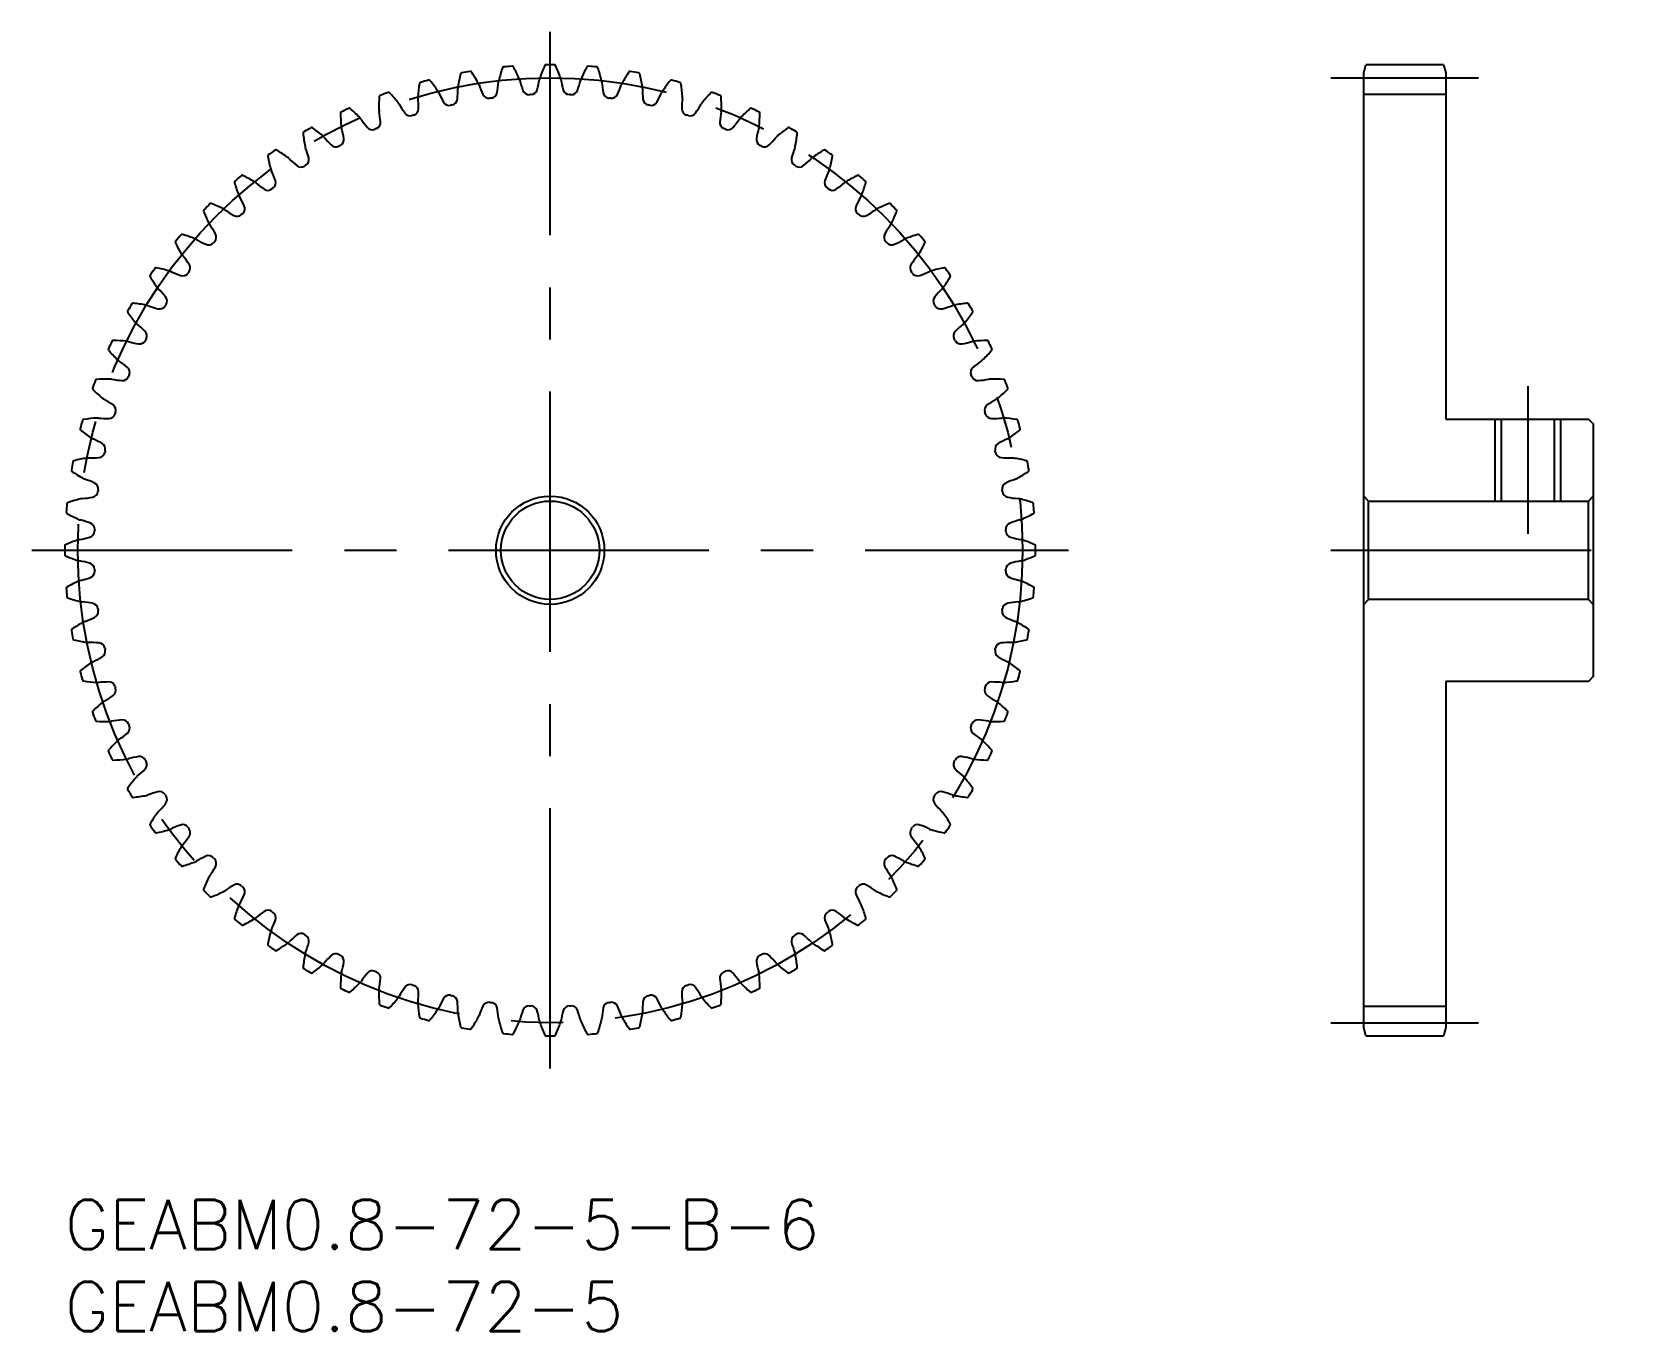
# Model space of a CAD drawing. Extents: x -2 to 95.2, y -8 to 71.2.
import ezdxf

# ---------------------------------------------------------------- set-up
doc = ezdxf.new("R2010")
doc.units = 0
doc.header["$LTSCALE"] = 0.5
doc.linetypes.add('CENTER', pattern=[50.8, 31.75, -6.35, 6.35, -6.35])
for name, color, linetype in [('MSM_CENTER', 1, 'CENTER'), ('MSM_CONTINUOUS', 7, 'CONTINUOUS'), ('MSM_NARROW', 5, 'CONTINUOUS'), ('MSM_PART_NUMBER', 7, 'CONTINUOUS')]:
    doc.layers.add(name, color=color, linetype=linetype)
doc.styles.get("Standard").update_dxf_attribs({"font": 'txt.shx', "height": 1, "bigfont": 'bigfont.shx'})

# ---------------------------------------------------------------- blocks, each defined once
blk = doc.blocks.new('*U3')
at = {"layer": 'MSM_PART_NUMBER'}
blk.add_text('GEABM0.8-72-5', height=3, dxfattribs=at).set_placement((0, -8))
blk = doc.blocks.new('*U4')
at = {"layer": 'MSM_PART_NUMBER'}
blk.add_text('GEABM0.8-72-5-B-6', height=3, dxfattribs=at).set_placement((0, -3))

msp = doc.modelspace()

# ---------------------------------------------------------------- linework, layer by layer
at = {"layer": 'MSM_CENTER'}
for p, q in [((29.6, 8), (29.6, 71.2)), ((77.2, 68.4), (86.2, 68.4)), ((89.2, 49.6), (89.2, 40.6)), ((-2, 39.6), (61.2, 39.6)), ((77.2, 39.6), (95.2, 39.6)), ((77.2, 10.8), (86.2, 10.8))]:
    msp.add_line(p, q, dxfattribs=at)
msp.add_circle((29.6, 39.6), 28.8, dxfattribs=at)
at = {"layer": 'MSM_CONTINUOUS'}
for p, q in [((79.2, 68.7), (79.334, 69.2)), ((84.066, 69.2), (79.334, 69.2)), ((84.066, 69.2), (84.2, 68.7)), ((79.2, 10.5), (79.2, 68.7)), ((84.2, 68.7), (84.2, 47.6)), ((79.2, 67.4), (84.2, 67.4)), ((84.2, 47.6), (92.9, 47.6)), ((87.579, 47.6), (87.579, 42.6)), ((90.821, 47.6), (90.821, 42.6)), ((92.9, 47.6), (93.2, 47.3)), ((93.2, 47.3), (93.2, 31.9)), ((79.5, 42.6), (79.2, 42.9)), ((93.2, 42.9), (92.9, 42.6)), ((79.5, 42.6), (92.9, 42.6)), ((79.5, 36.6), (79.5, 42.6)), ((92.9, 36.6), (92.9, 42.6)), ((79.2, 36.3), (79.5, 36.6)), ((92.9, 36.6), (79.5, 36.6)), ((92.9, 36.6), (93.2, 36.3)), ((84.2, 31.6), (84.2, 10.5)), ((92.9, 31.6), (84.2, 31.6)), ((93.2, 31.9), (92.9, 31.6)), ((79.2, 11.8), (84.2, 11.8)), ((79.334, 10), (79.2, 10.5)), ((79.334, 10), (84.066, 10)), ((84.2, 10.5), (84.066, 10))]:
    msp.add_line(p, q, dxfattribs=at)
for radius in [3.3, 3]:
    msp.add_circle((29.6, 39.6), radius, dxfattribs=at)
for centre, radius, start, end in [((26.769, 68.984), 0.08, 95.50253, 161.0662), ((29.6, 39.6), 29.6, 94.49747, 95.50253), ((27.285, 69.029), 0.08, 28.9338, 94.49745), ((19.479, 64.714), 9, 23.75, 28.9338), ((37.494, 65.5), 9, 156.0662, 161.25), ((29.341, 69.119), 0.08, 90.50253, 156.0662), ((29.6, 39.6), 29.6, 89.49747, 90.50253), ((29.859, 69.119), 0.08, 23.9338, 89.49749), ((21.706, 65.5), 9, 18.75, 23.9338), ((39.721, 64.714), 9, 151.0662, 156.25), ((31.915, 69.029), 0.08, 85.50253, 151.0662), ((29.6, 39.6), 29.6, 84.49747, 85.50253), ((32.431, 68.984), 0.08, 18.9338, 84.49753), ((30.522, 66.661), 9, 171.0662, 176.25), ((21.71, 68.046), 0.08, 105.50253, 171.0662), ((29.6, 39.6), 29.6, 104.49747, 105.50253), ((22.21, 68.18), 0.08, 38.93392, 104.49744), ((15.271, 62.575), 9, 33.75, 38.9338), ((32.877, 66.478), 9, 166.0662, 171.25), ((24.219, 68.625), 0.08, 100.50253, 166.0662), ((29.6, 39.6), 29.6, 99.49747, 100.50253), ((24.729, 68.715), 0.08, 33.9338, 99.4975), ((17.328, 63.736), 9, 28.75, 33.9338), ((24.637, 67.746), 0.663, 19.80101, 28.75), ((19.274, 68.738), 7.2, 350.07191, 355.12864), ((27.109, 68.071), 0.663, 166.25, 175.19899), ((35.207, 66.09), 9, 161.0662, 166.25), ((27.109, 68.071), 0.663, 14.80101, 23.75), ((34.709, 70.088), 7.2, 194.87136, 199.9281), ((21.853, 69.527), 7.2, 345.07191, 350.12864), ((29.6, 68.18), 0.663, 161.25, 170.19899), ((29.6, 68.18), 0.663, 9.80101, 18.75), ((37.347, 69.527), 7.2, 189.87136, 194.9281), ((24.491, 70.088), 7.2, 340.07191, 345.12864), ((32.091, 68.071), 0.663, 156.25, 165.19899), ((23.993, 66.09), 9, 13.75, 18.9338), ((32.091, 68.071), 0.663, 4.80101, 13.74999), ((39.926, 68.738), 7.2, 184.87136, 189.9281), ((34.563, 67.746), 0.663, 151.25, 160.19899), ((41.872, 63.736), 9, 146.0662, 151.25), ((34.471, 68.715), 0.08, 80.50253, 146.0662), ((29.6, 39.6), 29.6, 79.49747, 80.50253), ((34.981, 68.625), 0.08, 13.93392, 79.49753), ((26.323, 66.478), 9, 8.75, 13.9338), ((43.929, 62.575), 9, 141.0662, 146.25), ((36.99, 68.18), 0.08, 75.50253, 141.0662), ((29.6, 39.6), 29.6, 74.49747, 75.50253), ((37.49, 68.046), 0.08, 8.93368, 74.49753), ((28.678, 66.661), 9, 3.75, 8.9338), ((28.16, 66.638), 9, 176.0662, 181.25), ((19.261, 67.25), 0.08, 110.50253, 176.0662), ((29.6, 39.6), 29.6, 109.49747, 110.50253), ((19.747, 67.427), 0.08, 43.9338, 109.4975), ((13.324, 61.238), 9, 38.75, 43.9338), ((22.203, 67.206), 0.663, 176.25, 185.19899), ((14.371, 66.502), 7.2, 0.0719, 5.12864), ((22.203, 67.206), 0.663, 24.80101, 33.75), ((29.338, 70.513), 7.2, 204.87136, 209.9281), ((23.549, 67.143), 0.4, 282.39148, 355.0719), ((16.774, 67.727), 7.2, 355.0719, 0.12864), ((24.637, 67.746), 0.663, 171.25, 180.19899), ((32.033, 70.418), 7.2, 199.87136, 204.9281), ((25.866, 67.552), 0.4, 204.92811, 277.60846), ((29.6, 39.6), 27.8, 97.39148, 97.60852), ((25.972, 67.566), 0.4, 277.39148, 350.07192), ((28.317, 67.771), 0.4, 199.92811, 272.60846), ((29.6, 39.6), 27.8, 92.39148, 92.60852), ((28.423, 67.775), 0.4, 272.39148, 345.07192), ((30.777, 67.775), 0.4, 194.92811, 267.60859), ((29.6, 39.6), 27.8, 87.39148, 87.60852), ((30.883, 67.771), 0.4, 267.39148, 340.07193), ((33.228, 67.566), 0.4, 189.92811, 262.60852), ((29.6, 39.6), 27.8, 82.39148, 82.60852), ((33.334, 67.552), 0.4, 262.39149, 335.07193), ((27.167, 70.418), 7.2, 335.07191, 340.12864), ((34.563, 67.746), 0.663, 359.80101, 8.74999), ((42.426, 67.727), 7.2, 179.87136, 184.9281), ((35.651, 67.143), 0.4, 184.92811, 257.60846), ((29.862, 70.513), 7.2, 330.07191, 335.12864), ((36.997, 67.206), 0.663, 146.25, 155.19899), ((44.829, 66.502), 7.2, 174.87136, 179.9281), ((36.997, 67.206), 0.663, 354.80101, 3.74999), ((45.876, 61.238), 9, 136.0662, 141.25), ((39.453, 67.427), 0.08, 70.50253, 136.0662), ((29.6, 39.6), 29.6, 69.49747, 70.50253), ((39.939, 67.25), 0.08, 3.93392, 69.49753), ((31.04, 66.638), 9, 358.75, 3.9338), ((16.89, 66.244), 0.08, 115.50253, 181.0662), ((25.809, 66.41), 9, 181.0662, 186.25), ((29.6, 39.6), 29.6, 114.49747, 115.50253), ((17.359, 66.463), 0.08, 48.9338, 114.4975), ((11.5, 59.737), 9, 43.75, 48.9338), ((19.825, 66.456), 0.663, 181.25, 190.19899), ((12.084, 65.073), 7.2, 5.07191, 10.12864), ((19.825, 66.456), 0.663, 29.80101, 38.75), ((26.644, 70.372), 7.2, 209.87136, 214.9281), ((21.069, 66.479), 0.4, 214.92811, 287.60846), ((29.6, 39.6), 27.8, 107.39148, 107.60852), ((21.171, 66.511), 0.4, 287.39148, 0.0719), ((23.444, 67.12), 0.4, 209.9281, 282.60846), ((29.6, 39.6), 27.8, 102.39148, 102.60852), ((29.6, 39.6), 27.8, 77.39148, 77.60852), ((35.756, 67.12), 0.4, 257.39148, 330.07193), ((38.029, 66.511), 0.4, 179.92811, 252.60846), ((29.6, 39.6), 27.8, 72.39148, 72.60852), ((38.131, 66.479), 0.4, 252.39149, 325.07193), ((32.556, 70.372), 7.2, 325.07191, 330.12864), ((39.375, 66.456), 0.663, 141.25, 150.19899), ((47.116, 65.073), 7.2, 169.87136, 174.9281), ((39.375, 66.456), 0.663, 349.80101, 358.74999), ((47.7, 59.737), 9, 131.0662, 136.25), ((41.841, 66.463), 0.08, 65.50253, 131.0662), ((29.6, 39.6), 29.6, 64.49747, 65.50253), ((33.391, 66.41), 9, 353.75, 358.9338), ((42.31, 66.244), 0.08, 358.9338, 64.49753), ((29.6, 39.6), 29.6, 119.49747, 120.50253), ((15.065, 65.294), 0.08, 53.9338, 119.4975), ((9.813, 58.083), 9, 48.75, 53.9338), ((17.522, 65.502), 0.663, 186.25, 195.19899), ((9.931, 63.449), 7.2, 10.07191, 15.12864), ((17.522, 65.502), 0.663, 34.80101, 43.75), ((23.974, 69.997), 7.2, 214.87136, 219.9281), ((18.759, 65.633), 0.4, 219.92811, 292.60846), ((29.6, 39.6), 27.8, 112.39148, 112.60852), ((18.858, 65.674), 0.4, 292.39148, 5.07192), ((40.342, 65.674), 0.4, 174.92811, 247.60846), ((29.6, 39.6), 27.8, 67.39148, 67.60852), ((40.441, 65.633), 0.4, 247.39148, 320.07193), ((35.226, 69.997), 7.2, 320.07191, 325.12864), ((41.678, 65.502), 0.663, 136.25, 145.19899), ((49.269, 63.449), 7.2, 164.87136, 169.9281), ((41.678, 65.502), 0.663, 344.80101, 353.74999), ((49.387, 58.083), 9, 126.0662, 131.25), ((44.135, 65.294), 0.08, 60.50253, 126.0662), ((29.6, 39.6), 29.6, 59.49747, 60.50253), ((14.616, 65.035), 0.08, 120.50253, 186.0662), ((23.486, 65.977), 9, 186.0662, 191.25), ((15.31, 64.351), 0.663, 191.25, 200.19899), ((15.31, 64.351), 0.663, 39.80101, 48.75), ((21.346, 69.391), 7.2, 219.87136, 224.9281), ((16.531, 64.589), 0.4, 224.92811, 297.60846), ((29.6, 39.6), 27.8, 117.39148, 117.60852), ((16.626, 64.638), 0.4, 297.39149, 10.07192), ((42.574, 64.638), 0.4, 169.92811, 242.60846), ((29.6, 39.6), 27.8, 62.39148, 62.60852), ((42.669, 64.589), 0.4, 242.39148, 315.07193), ((37.854, 69.391), 7.2, 315.07191, 320.12864), ((43.89, 64.351), 0.663, 131.25, 140.19899), ((43.89, 64.351), 0.663, 339.80101, 348.74999), ((35.714, 65.977), 9, 348.75, 353.9338), ((44.584, 65.035), 0.08, 353.9338, 59.49753), ((12.457, 63.632), 0.08, 125.50253, 191.0662), ((21.211, 65.344), 9, 191.0662, 196.25), ((29.6, 39.6), 29.6, 124.49747, 125.50253), ((12.881, 63.929), 0.08, 58.9338, 124.49749), ((8.278, 56.288), 9, 53.75, 58.9338), ((13.207, 63.011), 0.663, 44.80101, 53.75), ((18.781, 68.559), 7.2, 224.87136, 229.9281), ((7.927, 61.644), 7.2, 15.0719, 20.12864), ((14.493, 63.412), 0.4, 302.39148, 15.0719), ((44.707, 63.412), 0.4, 164.92811, 237.60846), ((51.273, 61.644), 7.2, 159.87136, 164.9281), ((40.419, 68.559), 7.2, 310.07191, 315.12864), ((45.993, 63.011), 0.663, 126.25, 135.19899), ((50.922, 56.288), 9, 121.0662, 126.25), ((46.319, 63.929), 0.08, 55.50253, 121.0662), ((29.6, 39.6), 29.6, 54.49747, 55.50253), ((37.989, 65.344), 9, 343.75, 348.9338), ((46.743, 63.632), 0.08, 348.93392, 54.49753), ((29.6, 39.6), 29.6, 129.49747, 130.50253), ((10.824, 62.379), 0.08, 63.9338, 129.49749), ((6.904, 54.366), 9, 58.75, 63.9338), ((13.207, 63.011), 0.663, 196.25, 205.19899), ((6.088, 59.671), 7.2, 20.07191, 25.12864), ((14.403, 63.355), 0.4, 229.9281, 302.60846), ((29.6, 39.6), 27.8, 122.39148, 122.60852), ((29.6, 39.6), 27.8, 57.39148, 57.60852), ((44.797, 63.355), 0.4, 237.39148, 310.07193), ((53.112, 59.671), 7.2, 154.87136, 159.9281), ((45.993, 63.011), 0.663, 334.80101, 343.74999), ((52.296, 54.366), 9, 116.0662, 121.25), ((48.376, 62.379), 0.08, 50.50253, 116.0662), ((29.6, 39.6), 29.6, 49.49747, 50.50253), ((10.427, 62.046), 0.08, 130.50253, 196.0662), ((18.999, 64.515), 9, 196.0662, 201.25), ((11.229, 61.493), 0.663, 201.25, 210.19899), ((11.229, 61.493), 0.663, 49.80101, 58.75), ((16.298, 67.505), 7.2, 229.87136, 234.9281), ((12.391, 61.94), 0.4, 234.9281, 307.60846), ((29.6, 39.6), 27.8, 127.39148, 127.60852), ((12.475, 62.005), 0.4, 307.39149, 20.07192), ((46.725, 62.005), 0.4, 159.92811, 232.60846), ((29.6, 39.6), 27.8, 52.39148, 52.60852), ((46.809, 61.94), 0.4, 232.39148, 305.07193), ((42.902, 67.505), 7.2, 305.07191, 310.12864), ((47.971, 61.493), 0.663, 121.25, 130.19899), ((47.971, 61.493), 0.663, 329.80101, 338.74999), ((40.201, 64.515), 9, 338.75, 343.9338), ((48.773, 62.046), 0.08, 343.93368, 49.49753), ((8.544, 60.29), 0.08, 135.50253, 201.0662), ((29.6, 39.6), 29.6, 134.49747, 135.50253), ((8.91, 60.656), 0.08, 68.9338, 134.4975), ((5.704, 52.332), 9, 63.75, 68.9338), ((9.391, 59.809), 0.663, 54.80101, 63.75), ((13.916, 66.24), 7.2, 234.87136, 239.9281), ((4.428, 57.546), 7.2, 25.07191, 30.12864), ((10.588, 60.427), 0.4, 312.39149, 25.07193), ((48.612, 60.427), 0.4, 154.92811, 227.60846), ((54.772, 57.546), 7.2, 149.87136, 154.9281), ((45.284, 66.24), 7.2, 300.07191, 305.12864), ((49.809, 59.809), 0.663, 116.25, 125.19899), ((53.496, 52.332), 9, 111.0662, 116.25), ((50.29, 60.656), 0.08, 45.50253, 111.0662), ((29.6, 39.6), 29.6, 44.49747, 45.50253), ((50.656, 60.29), 0.08, 338.9338, 44.49753), ((16.868, 63.496), 9, 201.0662, 206.25), ((9.391, 59.809), 0.663, 206.25, 215.19899), ((2.96, 55.284), 7.2, 30.07191, 35.12864), ((10.509, 60.355), 0.4, 239.92811, 312.60846), ((29.6, 39.6), 27.8, 132.39148, 132.60852), ((29.6, 39.6), 27.8, 47.39148, 47.60852), ((48.691, 60.355), 0.4, 227.39149, 300.07193), ((56.24, 55.284), 7.2, 144.87136, 149.9281), ((49.809, 59.809), 0.663, 324.80101, 333.74999), ((42.332, 63.496), 9, 333.75, 338.9338), ((6.821, 58.376), 0.08, 140.50253, 206.0662), ((14.834, 62.296), 9, 206.0662, 211.25), ((29.6, 39.6), 29.6, 139.49747, 140.50253), ((7.154, 58.773), 0.08, 73.9338, 139.49749), ((4.685, 50.201), 9, 68.75, 73.9338), ((7.707, 57.971), 0.663, 59.80101, 68.75), ((11.654, 64.772), 7.2, 239.87136, 244.9281), ((8.773, 58.612), 0.4, 244.9281, 317.60852), ((29.6, 39.6), 27.8, 137.39148, 137.60852), ((8.845, 58.691), 0.4, 317.39149, 30.07192), ((50.355, 58.691), 0.4, 149.92811, 222.60846), ((29.6, 39.6), 27.8, 42.39148, 42.60852), ((50.427, 58.612), 0.4, 222.39149, 295.07193), ((47.546, 64.772), 7.2, 295.07191, 300.12864), ((51.493, 57.971), 0.663, 111.25, 120.19899), ((54.515, 50.201), 9, 106.0662, 111.25), ((52.046, 58.773), 0.08, 40.50253, 106.0662), ((44.366, 62.296), 9, 328.75, 333.9338), ((29.6, 39.6), 29.6, 39.49747, 40.50253), ((52.379, 58.376), 0.08, 333.9338, 39.49753), ((7.707, 57.971), 0.663, 211.25, 220.19899), ((1.695, 52.902), 7.2, 35.07191, 40.12864), ((57.505, 52.902), 7.2, 139.87136, 144.9281), ((51.493, 57.971), 0.663, 319.80101, 328.74999), ((29.6, 39.6), 29.6, 144.49747, 145.50253), ((5.568, 56.743), 0.08, 78.9338, 144.49749), ((3.856, 47.989), 9, 73.75, 78.9338), ((6.189, 55.993), 0.663, 64.80101, 73.75), ((9.529, 63.112), 7.2, 244.87136, 249.9281), ((7.195, 56.725), 0.4, 249.9281, 322.60852), ((29.6, 39.6), 27.8, 142.39148, 142.60852), ((7.26, 56.809), 0.4, 322.39149, 35.07193), ((51.94, 56.809), 0.4, 144.92811, 217.60846), ((29.6, 39.6), 27.8, 37.39148, 37.60852), ((52.005, 56.725), 0.4, 217.39148, 290.07192), ((49.671, 63.112), 7.2, 290.07191, 295.12864), ((53.011, 55.993), 0.663, 106.25, 115.19899), ((55.344, 47.989), 9, 101.0662, 106.25), ((53.632, 56.743), 0.08, 35.50253, 101.0662), ((29.6, 39.6), 29.6, 34.49747, 35.50253), ((5.271, 56.319), 0.08, 145.50219, 211.0662), ((12.912, 60.922), 9, 211.0662, 216.25), ((6.189, 55.993), 0.663, 216.25, 225.19899), ((0.641, 50.419), 7.2, 40.07191, 45.12864), ((58.559, 50.419), 7.2, 134.87136, 139.9281), ((53.011, 55.993), 0.663, 314.80101, 323.74999), ((46.288, 60.922), 9, 323.75, 328.9338), ((53.929, 56.319), 0.08, 328.9338, 34.49753), ((29.6, 39.6), 29.6, 149.49747, 150.50253), ((4.165, 54.584), 0.08, 83.9338, 149.49749), ((3.223, 45.714), 9, 78.75, 83.9338), ((4.849, 53.89), 0.663, 69.80101, 78.75), ((7.556, 61.273), 7.2, 249.87136, 254.9281), ((5.788, 54.707), 0.4, 254.92811, 327.60852), ((29.6, 39.6), 27.8, 147.39148, 147.60852), ((5.845, 54.797), 0.4, 327.39148, 40.07192), ((53.355, 54.797), 0.4, 139.92811, 212.60846), ((29.6, 39.6), 27.8, 32.39148, 32.60852), ((53.412, 54.707), 0.4, 212.39148, 285.07193), ((51.644, 61.273), 7.2, 285.07191, 290.12864), ((54.351, 53.89), 0.663, 101.25, 110.19899), ((55.977, 45.714), 9, 96.0662, 101.25), ((55.035, 54.584), 0.08, 30.50253, 96.0662), ((29.6, 39.6), 29.6, 29.49747, 30.50253), ((3.906, 54.135), 0.08, 150.50219, 216.0662), ((11.117, 59.387), 9, 216.0662, 221.25), ((48.083, 59.387), 9, 318.75, 323.9338), ((55.294, 54.135), 0.08, 323.93368, 29.49753), ((4.849, 53.89), 0.663, 221.25, 230.19899), ((-0.191, 47.854), 7.2, 45.07191, 50.12864), ((4.611, 52.669), 0.4, 332.39148, 45.07193), ((54.589, 52.669), 0.4, 134.92811, 207.60846), ((59.391, 47.854), 7.2, 129.87136, 134.9281), ((54.351, 53.89), 0.663, 309.80101, 318.74999), ((2.737, 51.841), 0.08, 155.50219, 221.0662), ((29.6, 39.6), 29.6, 154.49747, 155.50253), ((9.463, 57.7), 9, 221.0662, 226.25), ((2.956, 52.31), 0.08, 88.9338, 154.49749), ((2.79, 43.391), 9, 83.75, 88.9338), ((3.698, 51.678), 0.663, 74.80101, 83.75), ((5.751, 59.269), 7.2, 254.87136, 259.9281), ((4.562, 52.574), 0.4, 259.92811, 332.60852), ((29.6, 39.6), 27.8, 152.39148, 152.60852), ((29.6, 39.6), 27.8, 27.39148, 27.60852), ((54.638, 52.574), 0.4, 207.39148, 280.07193), ((53.449, 59.269), 7.2, 280.07191, 285.12864), ((55.502, 51.678), 0.663, 96.25, 105.19899), ((56.41, 43.391), 9, 91.0662, 96.25), ((49.737, 57.7), 9, 313.75, 318.9338), ((56.244, 52.31), 0.08, 25.50253, 91.0662), ((29.6, 39.6), 29.6, 24.49747, 25.50253), ((56.463, 51.841), 0.08, 318.93368, 24.49753), ((3.698, 51.678), 0.663, 226.25, 235.19899), ((-0.797, 45.226), 7.2, 50.07191, 55.12864), ((3.567, 50.441), 0.4, 337.39148, 50.07192), ((55.633, 50.441), 0.4, 129.92811, 202.60846), ((59.997, 45.226), 7.2, 124.87136, 129.9281), ((55.502, 51.678), 0.663, 304.80101, 313.74999), ((29.6, 39.6), 29.6, 159.49747, 160.50253), ((1.95, 49.939), 0.08, 93.9338, 159.4975), ((2.562, 41.04), 9, 88.75, 93.9338), ((2.744, 49.375), 0.663, 79.80101, 88.75), ((4.127, 57.116), 7.2, 259.87136, 264.9281), ((3.526, 50.342), 0.4, 264.92811, 337.60852), ((29.6, 39.6), 27.8, 157.39148, 157.60852), ((29.6, 39.6), 27.8, 22.39148, 22.60852), ((55.674, 50.342), 0.4, 202.39148, 275.07192), ((55.073, 57.116), 7.2, 275.07191, 280.12864), ((56.456, 49.375), 0.663, 91.25, 100.19899), ((56.638, 41.04), 9, 86.0662, 91.25), ((57.25, 49.939), 0.08, 20.50253, 86.0662), ((29.6, 39.6), 29.6, 19.49747, 20.50253), ((1.773, 49.453), 0.08, 160.50253, 226.0662), ((7.962, 55.876), 9, 226.0662, 231.25), ((2.744, 49.375), 0.663, 231.25, 240.19899), ((-1.172, 42.556), 7.2, 55.0719, 60.12864), ((60.372, 42.556), 7.2, 119.87136, 124.9281), ((56.456, 49.375), 0.663, 299.80101, 308.74999), ((51.238, 55.876), 9, 308.75, 313.9338), ((57.427, 49.453), 0.08, 313.93368, 19.49753), ((2.539, 38.678), 9, 93.75, 98.9338), ((1.994, 46.997), 0.663, 84.80101, 93.75), ((2.698, 54.829), 7.2, 264.87136, 269.9281), ((2.689, 48.029), 0.4, 269.92811, 342.60852), ((2.721, 48.131), 0.4, 342.39148, 55.0719), ((29.6, 39.6), 27.8, 162.39148, 162.60852), ((56.479, 48.131), 0.4, 124.92811, 197.60846), ((29.6, 39.6), 27.8, 17.39148, 17.60852), ((56.511, 48.029), 0.4, 197.39148, 270.07192), ((56.502, 54.829), 7.2, 270.07191, 275.12864), ((57.206, 46.997), 0.663, 86.25, 95.19899), ((56.661, 38.678), 9, 81.0662, 86.25), ((1.02, 46.99), 0.08, 165.50219, 231.0662), ((29.6, 39.6), 29.6, 164.49747, 165.50253), ((6.625, 53.929), 9, 231.0662, 236.25), ((1.154, 47.49), 0.08, 98.9338, 164.49749), ((52.575, 53.929), 9, 303.75, 308.9338), ((58.046, 47.49), 0.08, 15.50253, 81.0662), ((29.6, 39.6), 29.6, 14.49747, 15.50253), ((58.18, 46.99), 0.08, 308.9338, 14.49753), ((1.994, 46.997), 0.663, 236.25, 245.19899), ((-1.313, 39.862), 7.2, 60.0719, 65.12864), ((2.08, 45.756), 0.4, 347.39148, 60.0719), ((57.12, 45.756), 0.4, 119.92811, 192.60846), ((60.513, 39.862), 7.2, 114.87136, 119.9281), ((57.206, 46.997), 0.663, 294.80101, 303.74999), ((29.6, 39.6), 29.6, 169.49747, 170.50253), ((0.575, 44.981), 0.08, 103.9338, 169.49749), ((2.722, 36.323), 9, 98.75, 103.9338), ((1.454, 44.563), 0.663, 89.80101, 98.75), ((1.473, 52.426), 7.2, 269.87136, 274.9281), ((2.057, 45.651), 0.4, 274.92811, 347.60852), ((29.6, 39.6), 27.8, 167.39148, 167.60852), ((29.6, 39.6), 27.8, 12.39148, 12.60852), ((57.143, 45.651), 0.4, 192.39148, 265.07192), ((57.727, 52.426), 7.2, 265.07191, 270.12864), ((57.746, 44.563), 0.663, 81.25, 90.19899), ((56.478, 36.323), 9, 76.0662, 81.25), ((58.625, 44.981), 0.08, 10.50253, 76.0662), ((29.6, 39.6), 29.6, 9.49747, 10.50253), ((0.485, 44.471), 0.08, 170.50219, 236.0662), ((5.464, 51.872), 9, 236.0662, 241.25), ((1.454, 44.563), 0.663, 241.25, 250.19899), ((-1.218, 37.167), 7.2, 65.07191, 70.12864), ((60.418, 37.167), 7.2, 109.87136, 114.9281), ((57.746, 44.563), 0.663, 289.80101, 298.74999), ((53.736, 51.872), 9, 298.75, 303.9338), ((58.715, 44.471), 0.08, 303.9338, 9.49753), ((0.462, 49.926), 7.2, 274.87136, 279.9281), ((1.634, 43.228), 0.4, 279.92811, 352.60852), ((1.648, 43.334), 0.4, 352.39148, 65.07192), ((29.6, 39.6), 27.8, 172.39148, 172.60852), ((57.552, 43.334), 0.4, 114.92811, 187.60846), ((29.6, 39.6), 27.8, 7.39148, 7.60852), ((57.566, 43.228), 0.4, 187.39148, 260.07193), ((58.738, 49.926), 7.2, 260.07191, 265.12864), ((29.6, 39.6), 29.6, 174.49747, 175.50253), ((0.171, 41.915), 0.08, 175.50219, 241.0662), ((4.486, 49.721), 9, 241.0662, 246.25), ((0.216, 42.431), 0.08, 108.9338, 174.4975), ((3.11, 33.993), 9, 103.75, 108.9338), ((1.129, 42.091), 0.663, 94.80101, 103.75), ((58.071, 42.091), 0.663, 76.25, 85.19899), ((56.09, 33.993), 9, 71.0662, 76.25), ((54.714, 49.721), 9, 293.75, 298.9338), ((58.984, 42.431), 0.08, 5.50253, 71.0662), ((29.6, 39.6), 29.6, 4.49747, 5.50253), ((59.029, 41.915), 0.08, 298.9338, 4.49753), ((1.129, 42.091), 0.663, 246.25, 255.19899), ((-0.888, 34.491), 7.2, 70.07191, 75.12864), ((1.429, 40.883), 0.4, 357.39148, 70.07192), ((29.6, 39.6), 27.8, 177.39148, 177.60852), ((57.771, 40.883), 0.4, 109.92811, 182.60846), ((29.6, 39.6), 27.8, 2.39148, 2.60852), ((60.088, 34.491), 7.2, 104.87136, 109.9281), ((58.071, 42.091), 0.663, 284.80101, 293.74999), ((29.6, 39.6), 29.6, 179.49747, 180.50253), ((0.081, 39.859), 0.08, 113.9338, 179.4975), ((3.7, 31.706), 9, 108.75, 113.9338), ((1.02, 39.6), 0.663, 99.80101, 108.75), ((-0.327, 47.347), 7.2, 279.87136, 284.9281), ((1.425, 40.777), 0.4, 284.92811, 357.60846), ((57.775, 40.777), 0.4, 182.39148, 255.07192), ((59.527, 47.347), 7.2, 255.07191, 260.12864), ((58.18, 39.6), 0.663, 71.25, 80.19899), ((55.5, 31.706), 9, 66.0662, 71.25), ((59.119, 39.859), 0.08, 0.50253, 66.0662), ((29.6, 39.6), 29.6, 359.49747, 0.50253), ((0.081, 39.341), 0.08, 180.50253, 246.0662), ((3.7, 47.494), 9, 246.0662, 251.25), ((1.02, 39.6), 0.663, 251.25, 260.19899), ((-0.327, 31.853), 7.2, 75.07191, 80.12864), ((59.527, 31.853), 7.2, 99.87136, 104.9281), ((58.18, 39.6), 0.663, 279.80101, 288.74999), ((55.5, 47.494), 9, 288.75, 293.9338), ((59.119, 39.341), 0.08, 293.93368, 359.49753), ((-0.888, 44.709), 7.2, 284.87136, 289.9281), ((1.425, 38.423), 0.4, 2.39148, 75.07192), ((1.429, 38.317), 0.4, 289.92811, 2.60852), ((29.6, 39.6), 27.8, 182.39148, 182.60852), ((29.6, 39.6), 27.8, 357.39148, 357.60852), ((57.771, 38.317), 0.4, 177.39148, 250.07193), ((57.775, 38.423), 0.4, 104.92811, 177.60846), ((60.088, 44.709), 7.2, 250.07191, 255.12864), ((0.171, 37.285), 0.08, 118.93392, 184.4975), ((29.6, 39.6), 29.6, 184.49747, 185.50253), ((4.486, 29.479), 9, 113.75, 118.9338), ((1.129, 37.109), 0.663, 104.80101, 113.75), ((58.071, 37.109), 0.663, 66.25, 75.19899), ((54.714, 29.479), 9, 61.0662, 66.25), ((29.6, 39.6), 29.6, 354.49747, 355.50253), ((59.029, 37.285), 0.08, 355.50253, 61.0662), ((0.216, 36.769), 0.08, 185.50253, 251.0662), ((3.11, 45.207), 9, 251.0662, 256.25), ((1.129, 37.109), 0.663, 256.25, 265.19899), ((0.462, 29.274), 7.2, 80.07191, 85.12864), ((1.634, 35.972), 0.4, 7.39148, 80.07192), ((29.6, 39.6), 27.8, 187.39148, 187.60852), ((29.6, 39.6), 27.8, 352.39148, 352.60852), ((57.566, 35.972), 0.4, 99.92811, 172.60846), ((58.738, 29.274), 7.2, 94.87136, 99.9281), ((58.071, 37.109), 0.663, 274.80101, 283.74999), ((56.09, 45.207), 9, 283.75, 288.9338), ((58.984, 36.769), 0.08, 288.93392, 354.49752), ((5.464, 27.328), 9, 118.75, 123.9338), ((1.454, 34.637), 0.663, 109.80101, 118.75), ((-1.218, 42.033), 7.2, 289.87136, 294.9281), ((1.648, 35.866), 0.4, 294.92811, 7.60846), ((57.552, 35.866), 0.4, 172.39148, 245.07193), ((60.418, 42.033), 7.2, 245.07191, 250.12864), ((57.746, 34.637), 0.663, 61.25, 70.19899), ((53.736, 27.328), 9, 56.0662, 61.25), ((0.485, 34.729), 0.08, 123.93392, 189.4975), ((29.6, 39.6), 29.6, 189.49747, 190.50253), ((0.575, 34.219), 0.08, 190.50253, 256.0662), ((2.722, 42.877), 9, 256.0662, 261.25), ((56.478, 42.877), 9, 278.75, 283.9338), ((58.625, 34.219), 0.08, 283.93392, 349.49752), ((29.6, 39.6), 29.6, 349.49747, 350.50253), ((58.715, 34.729), 0.08, 350.50253, 56.0662), ((1.454, 34.637), 0.663, 261.25, 270.19899), ((1.473, 26.774), 7.2, 85.07191, 90.12864), ((-1.313, 39.338), 7.2, 294.87136, 299.9281), ((2.057, 33.549), 0.4, 12.39148, 85.07192), ((2.08, 33.444), 0.4, 299.92811, 12.60852), ((29.6, 39.6), 27.8, 192.39148, 192.60852), ((57.12, 33.444), 0.4, 167.39148, 240.07193), ((29.6, 39.6), 27.8, 347.39148, 347.60852), ((57.143, 33.549), 0.4, 94.92811, 167.60846), ((60.513, 39.338), 7.2, 240.07191, 245.12864), ((57.727, 26.774), 7.2, 89.87136, 94.9281), ((57.746, 34.637), 0.663, 269.80101, 278.74999), ((1.02, 32.21), 0.08, 128.93392, 194.4975), ((29.6, 39.6), 29.6, 194.49747, 195.50253), ((6.625, 25.271), 9, 123.75, 128.9338), ((1.994, 32.203), 0.663, 114.80101, 123.75), ((57.206, 32.203), 0.663, 56.25, 65.19899), ((52.575, 25.271), 9, 51.0662, 56.25), ((29.6, 39.6), 29.6, 344.49747, 345.50253), ((58.18, 32.21), 0.08, 345.50253, 51.0662), ((1.154, 31.71), 0.08, 195.50253, 261.0662), ((2.539, 40.522), 9, 261.0662, 266.25), ((1.994, 32.203), 0.663, 266.25, 275.19899), ((2.698, 24.371), 7.2, 90.07191, 95.12864), ((2.689, 31.171), 0.4, 17.39148, 90.07193), ((2.721, 31.069), 0.4, 304.92811, 17.60852), ((29.6, 39.6), 27.8, 197.39148, 197.60852), ((56.479, 31.069), 0.4, 162.39148, 235.07192), ((29.6, 39.6), 27.8, 342.39148, 342.60852), ((56.511, 31.171), 0.4, 89.92811, 162.60852), ((56.502, 24.371), 7.2, 84.87136, 89.9281), ((57.206, 32.203), 0.663, 264.80101, 273.74999), ((56.661, 40.522), 9, 273.75, 278.9338), ((58.046, 31.71), 0.08, 278.93368, 344.49752), ((7.962, 23.324), 9, 128.75, 133.9338), ((2.744, 29.825), 0.663, 119.80101, 128.75), ((-1.172, 36.644), 7.2, 299.87136, 304.9281), ((60.372, 36.644), 7.2, 235.07191, 240.12864), ((56.456, 29.825), 0.663, 51.25, 60.19899), ((51.238, 23.324), 9, 46.0662, 51.25), ((1.773, 29.747), 0.08, 133.93392, 199.4975), ((29.6, 39.6), 29.6, 199.49747, 200.50253), ((1.95, 29.261), 0.08, 200.50253, 266.0662), ((2.562, 38.16), 9, 266.0662, 271.25), ((2.744, 29.825), 0.663, 271.25, 280.19899), ((4.127, 22.084), 7.2, 95.07191, 100.12864), ((3.526, 28.858), 0.4, 22.39148, 95.07192), ((55.674, 28.858), 0.4, 84.92811, 157.60852), ((55.073, 22.084), 7.2, 79.87136, 84.9281), ((56.456, 29.825), 0.663, 259.80101, 268.74999), ((56.638, 38.16), 9, 268.75, 273.9338), ((57.25, 29.261), 0.08, 273.93392, 339.49752), ((29.6, 39.6), 29.6, 339.49747, 340.50253), ((57.427, 29.747), 0.08, 340.50253, 46.0662), ((-0.797, 33.974), 7.2, 304.87136, 309.9281), ((3.567, 28.759), 0.4, 309.92811, 22.60852), ((29.6, 39.6), 27.8, 202.39148, 202.60852), ((55.633, 28.759), 0.4, 157.39148, 230.07192), ((29.6, 39.6), 27.8, 337.39148, 337.60852), ((59.997, 33.974), 7.2, 230.07191, 235.12864), ((2.737, 27.359), 0.08, 138.9338, 204.4975), ((29.6, 39.6), 29.6, 204.49747, 205.50253), ((9.463, 21.5), 9, 133.75, 138.9338), ((3.698, 27.522), 0.663, 124.80101, 133.75), ((55.502, 27.522), 0.663, 46.25, 55.19899), ((49.737, 21.5), 9, 41.0662, 46.25), ((29.6, 39.6), 29.6, 334.49747, 335.50253), ((56.463, 27.359), 0.08, 335.50253, 41.0662), ((2.956, 26.89), 0.08, 205.50253, 271.0662), ((2.79, 35.809), 9, 271.0662, 276.25), ((3.698, 27.522), 0.663, 276.25, 285.19899), ((5.751, 19.931), 7.2, 100.0719, 105.12864), ((-0.191, 31.346), 7.2, 309.87136, 314.9281), ((4.562, 26.626), 0.4, 27.39148, 100.0719), ((4.611, 26.531), 0.4, 314.92811, 27.60852), ((29.6, 39.6), 27.8, 207.39148, 207.60852), ((54.589, 26.531), 0.4, 152.39148, 225.0719), ((29.6, 39.6), 27.8, 332.39148, 332.60852), ((54.638, 26.626), 0.4, 79.92811, 152.60852), ((59.391, 31.346), 7.2, 225.0719, 230.12864), ((53.449, 19.931), 7.2, 74.87136, 79.9281), ((55.502, 27.522), 0.663, 254.80101, 263.74999), ((56.41, 35.809), 9, 263.75, 268.9338), ((56.244, 26.89), 0.08, 268.93392, 334.49753), ((11.117, 19.813), 9, 138.75, 143.9338), ((4.849, 25.31), 0.663, 129.80101, 138.75), ((54.351, 25.31), 0.663, 41.25, 50.19899), ((48.083, 19.813), 9, 36.0662, 41.25), ((3.906, 25.065), 0.08, 143.93392, 209.4975), ((29.6, 39.6), 29.6, 209.49747, 210.50253), ((4.165, 24.616), 0.08, 210.50253, 276.0662), ((3.223, 33.486), 9, 276.0662, 281.25), ((4.849, 25.31), 0.663, 281.25, 290.19899), ((7.556, 17.927), 7.2, 105.07191, 110.12864), ((5.788, 24.493), 0.4, 32.39148, 105.07193), ((29.6, 39.6), 27.8, 212.39148, 212.60852), ((5.845, 24.403), 0.4, 319.92811, 32.60852), ((53.355, 24.403), 0.4, 147.39148, 220.07192), ((29.6, 39.6), 27.8, 327.39148, 327.60852), ((53.412, 24.493), 0.4, 74.92811, 147.60852), ((51.644, 17.927), 7.2, 69.87136, 74.9281), ((54.351, 25.31), 0.663, 249.80101, 258.74999), ((55.977, 33.486), 9, 258.75, 263.9338), ((55.035, 24.616), 0.08, 263.93392, 329.49752), ((29.6, 39.6), 29.6, 329.49747, 330.50253), ((55.294, 25.065), 0.08, 330.50253, 36.0662), ((12.912, 18.278), 9, 143.75, 148.9338), ((6.189, 23.207), 0.663, 134.80101, 143.75), ((0.641, 28.781), 7.2, 314.87136, 319.9281), ((58.559, 28.781), 7.2, 220.07191, 225.12864), ((53.011, 23.207), 0.663, 36.25, 45.19899), ((46.288, 18.278), 9, 31.0662, 36.25), ((5.271, 22.881), 0.08, 148.9338, 214.4975), ((29.6, 39.6), 29.6, 214.49747, 215.50253), ((5.568, 22.457), 0.08, 215.50253, 281.0662), ((3.856, 31.211), 9, 281.0662, 286.25), ((6.189, 23.207), 0.663, 286.25, 295.19899), ((9.529, 16.088), 7.2, 110.07191, 115.12864), ((7.195, 22.475), 0.4, 37.39148, 110.07192), ((29.6, 39.6), 27.8, 217.39148, 217.60852), ((7.26, 22.391), 0.4, 324.92811, 37.60852), ((51.94, 22.391), 0.4, 142.39148, 215.07192), ((29.6, 39.6), 27.8, 322.39148, 322.60852), ((52.005, 22.475), 0.4, 69.92811, 142.60852), ((49.671, 16.088), 7.2, 64.87136, 69.9281), ((53.011, 23.207), 0.663, 244.80101, 253.74999), ((55.344, 31.211), 9, 253.75, 258.9338), ((53.632, 22.457), 0.08, 258.93392, 324.49752), ((29.6, 39.6), 29.6, 324.49747, 325.50253), ((53.929, 22.881), 0.08, 325.50253, 31.0662), ((14.834, 16.904), 9, 148.75, 153.9338), ((7.707, 21.229), 0.663, 139.80101, 148.75), ((1.695, 26.298), 7.2, 319.87136, 324.9281), ((57.505, 26.298), 7.2, 215.07191, 220.12864), ((51.493, 21.229), 0.663, 31.25, 40.19899), ((44.366, 16.904), 9, 26.0662, 31.25), ((6.821, 20.824), 0.08, 153.9338, 219.4975), ((29.6, 39.6), 29.6, 219.49747, 220.50253), ((4.685, 28.999), 9, 286.0662, 291.25), ((7.707, 21.229), 0.663, 291.25, 300.19899), ((11.654, 14.428), 7.2, 115.0719, 120.12864), ((8.773, 20.588), 0.4, 42.39148, 115.0719), ((29.6, 39.6), 27.8, 222.39148, 222.60852), ((8.845, 20.509), 0.4, 329.92811, 42.60852), ((50.355, 20.509), 0.4, 137.39148, 210.07192), ((29.6, 39.6), 27.8, 317.39148, 317.60852), ((50.427, 20.588), 0.4, 64.92811, 137.60852), ((47.546, 14.428), 7.2, 59.87136, 64.9281), ((51.493, 21.229), 0.663, 239.80101, 248.74999), ((54.515, 28.999), 9, 248.75, 253.9338), ((29.6, 39.6), 29.6, 319.49747, 320.50253), ((52.379, 20.824), 0.08, 320.50253, 26.0662), ((7.154, 20.427), 0.08, 220.50253, 286.0662), ((16.868, 15.704), 9, 153.75, 158.9338), ((9.391, 19.391), 0.663, 144.80101, 153.75), ((2.96, 23.916), 7.2, 324.87136, 329.9281), ((56.24, 23.916), 7.2, 210.07191, 215.12864), ((49.809, 19.391), 0.663, 26.25, 35.19899), ((42.332, 15.704), 9, 21.0662, 26.25), ((52.046, 20.427), 0.08, 253.93368, 319.49752), ((8.544, 18.91), 0.08, 158.93392, 224.4975), ((29.6, 39.6), 29.6, 224.49747, 225.50253), ((8.91, 18.544), 0.08, 225.50253, 291.0662), ((5.704, 26.868), 9, 291.0662, 296.25), ((9.391, 19.391), 0.663, 296.25, 305.19899), ((13.916, 12.96), 7.2, 120.07191, 125.12864), ((10.509, 18.845), 0.4, 47.39148, 120.07193), ((4.428, 21.654), 7.2, 329.87136, 334.9281), ((29.6, 39.6), 27.8, 227.39148, 227.60852), ((10.588, 18.773), 0.4, 334.92811, 47.60852), ((48.612, 18.773), 0.4, 132.39148, 205.07192), ((54.772, 21.654), 7.2, 205.07191, 210.12864), ((29.6, 39.6), 27.8, 312.39148, 312.60852), ((48.691, 18.845), 0.4, 59.92811, 132.60846), ((45.284, 12.96), 7.2, 54.87136, 59.9281), ((49.809, 19.391), 0.663, 234.80101, 243.74999), ((53.496, 26.868), 9, 243.75, 248.9338), ((50.29, 18.544), 0.08, 248.93392, 314.49752), ((29.6, 39.6), 29.6, 314.49747, 315.50253), ((50.656, 18.91), 0.08, 315.50253, 21.0662), ((18.999, 14.685), 9, 158.75, 163.9338), ((11.229, 17.707), 0.663, 149.80101, 158.75), ((16.298, 11.695), 7.2, 125.07191, 130.12864), ((12.391, 17.26), 0.4, 52.39148, 125.07192), ((29.6, 39.6), 27.8, 232.39148, 232.60852), ((12.475, 17.195), 0.4, 339.92811, 52.60852), ((46.725, 17.195), 0.4, 127.39148, 200.07193), ((29.6, 39.6), 27.8, 307.39148, 307.60852), ((46.809, 17.26), 0.4, 54.92811, 127.60846), ((42.902, 11.695), 7.2, 49.87136, 54.9281), ((47.971, 17.707), 0.663, 21.25, 30.19899), ((40.201, 14.685), 9, 16.0662, 21.25), ((10.427, 17.154), 0.08, 163.93392, 229.49751), ((29.6, 39.6), 29.6, 229.49747, 230.50253), ((10.824, 16.821), 0.08, 230.50253, 296.0662), ((6.904, 24.834), 9, 296.0662, 301.25), ((11.229, 17.707), 0.663, 301.25, 310.19899), ((6.088, 19.529), 7.2, 334.87136, 339.9281), ((53.112, 19.529), 7.2, 200.07191, 205.12864), ((47.971, 17.707), 0.663, 229.80101, 238.74999), ((52.296, 24.834), 9, 238.75, 243.9338), ((48.376, 16.821), 0.08, 243.93392, 309.49752), ((29.6, 39.6), 29.6, 309.49747, 310.50253), ((48.773, 17.154), 0.08, 310.50253, 16.0662), ((12.457, 15.568), 0.08, 168.93392, 234.49751), ((21.211, 13.856), 9, 163.75, 168.9338), ((13.207, 16.189), 0.663, 154.80101, 163.75), ((8.278, 22.912), 9, 301.0662, 306.25), ((13.207, 16.189), 0.663, 306.25, 315.19899), ((18.781, 10.641), 7.2, 130.07191, 135.12864), ((14.403, 15.845), 0.4, 57.39148, 130.07192), ((29.6, 39.6), 27.8, 237.39148, 237.60852), ((7.927, 17.556), 7.2, 339.87136, 344.9281), ((14.493, 15.788), 0.4, 344.92811, 57.60852), ((44.707, 15.788), 0.4, 122.39148, 195.07192), ((51.273, 17.556), 7.2, 195.07191, 200.12864), ((29.6, 39.6), 27.8, 302.39148, 302.60852), ((44.797, 15.845), 0.4, 49.92811, 122.60846), ((40.419, 10.641), 7.2, 44.87136, 49.9281), ((45.993, 16.189), 0.663, 224.80101, 233.74999), ((50.922, 22.912), 9, 233.75, 238.9338), ((45.993, 16.189), 0.663, 16.25, 25.19899), ((37.989, 13.856), 9, 11.0662, 16.25), ((46.743, 15.568), 0.08, 305.50253, 11.0662), ((29.6, 39.6), 29.6, 234.49747, 235.50253), ((12.881, 15.271), 0.08, 235.50253, 301.0662), ((23.486, 13.223), 9, 168.75, 173.9338), ((15.31, 14.849), 0.663, 159.80101, 168.75), ((21.346, 9.809), 7.2, 135.0719, 140.12864), ((16.531, 14.611), 0.4, 62.39148, 135.0719), ((29.6, 39.6), 27.8, 242.39148, 242.60852), ((16.626, 14.562), 0.4, 349.92811, 62.60852), ((42.574, 14.562), 0.4, 117.39148, 190.07192), ((29.6, 39.6), 27.8, 297.39148, 297.60852), ((42.669, 14.611), 0.4, 44.92811, 117.60846), ((37.854, 9.809), 7.2, 39.87136, 44.9281), ((43.89, 14.849), 0.663, 11.25, 20.19899), ((35.714, 13.223), 9, 6.0662, 11.25), ((46.319, 15.271), 0.08, 238.9338, 304.49752), ((29.6, 39.6), 29.6, 304.49747, 305.50253), ((14.616, 14.165), 0.08, 173.93392, 239.49751), ((29.6, 39.6), 29.6, 239.49747, 240.50253), ((15.065, 13.906), 0.08, 240.50253, 306.0662), ((9.813, 21.117), 9, 306.0662, 311.25), ((15.31, 14.849), 0.663, 311.25, 320.19899), ((25.809, 12.79), 9, 173.75, 178.9338), ((17.522, 13.698), 0.663, 164.80101, 173.75), ((9.931, 15.751), 7.2, 344.87136, 349.9281), ((23.974, 9.203), 7.2, 140.07191, 145.12864), ((18.759, 13.567), 0.4, 67.39148, 140.07192), ((29.6, 39.6), 27.8, 247.39148, 247.60852), ((18.858, 13.526), 0.4, 354.92811, 67.60852), ((40.342, 13.526), 0.4, 112.39148, 185.07192), ((29.6, 39.6), 27.8, 292.39148, 292.60852), ((40.441, 13.567), 0.4, 39.92811, 112.60846), ((35.226, 9.203), 7.2, 34.87136, 39.9281), ((49.269, 15.751), 7.2, 190.07191, 195.12864), ((41.678, 13.698), 0.663, 6.25, 15.19899), ((33.391, 12.79), 9, 1.0662, 6.25), ((43.89, 14.849), 0.663, 219.80101, 228.74999), ((49.387, 21.117), 9, 228.75, 233.9338), ((44.135, 13.906), 0.08, 233.9338, 299.49752), ((29.6, 39.6), 29.6, 299.49747, 300.50253), ((44.584, 14.165), 0.08, 300.50253, 6.0662), ((16.89, 12.956), 0.08, 178.93392, 244.49751), ((29.6, 39.6), 29.6, 244.49747, 245.50253), ((17.359, 12.737), 0.08, 245.50253, 311.0662), ((11.5, 19.463), 9, 311.0662, 316.25), ((17.522, 13.698), 0.663, 316.25, 325.19899), ((28.16, 12.562), 9, 178.75, 183.9338), ((19.825, 12.744), 0.663, 169.80101, 178.75), ((12.084, 14.127), 7.2, 349.87136, 354.9281), ((26.644, 8.828), 7.2, 145.07191, 150.12864), ((21.069, 12.721), 0.4, 72.39148, 145.07192), ((29.6, 39.6), 27.8, 252.39148, 252.60852), ((21.171, 12.689), 0.4, 359.92811, 72.60852), ((14.371, 12.698), 7.2, 354.87136, 359.9281), ((38.029, 12.689), 0.4, 107.39148, 180.07192), ((44.829, 12.698), 7.2, 180.07191, 185.12864), ((29.6, 39.6), 27.8, 287.39148, 287.60852), ((38.131, 12.721), 0.4, 34.92811, 107.60846), ((32.556, 8.828), 7.2, 29.87136, 34.9281), ((47.116, 14.127), 7.2, 185.07191, 190.12864), ((31.04, 12.562), 9, 356.0662, 1.25), ((39.375, 12.744), 0.663, 1.25, 10.19899), ((41.678, 13.698), 0.663, 214.80101, 223.74999), ((47.7, 19.463), 9, 223.75, 228.9338), ((41.841, 12.737), 0.08, 228.9338, 294.49752), ((29.6, 39.6), 29.6, 294.49747, 295.50253), ((42.31, 12.956), 0.08, 295.50253, 1.0662), ((19.261, 11.95), 0.08, 183.9338, 249.49751), ((29.6, 39.6), 29.6, 249.49747, 250.50253), ((19.747, 11.773), 0.08, 250.50253, 316.0662), ((13.324, 17.962), 9, 316.0662, 321.25), ((19.825, 12.744), 0.663, 321.25, 330.19899), ((22.203, 11.994), 0.663, 174.80101, 183.75), ((30.522, 12.539), 9, 183.75, 188.9338), ((22.203, 11.994), 0.663, 326.25, 335.19899), ((29.338, 8.687), 7.2, 150.07191, 155.12864), ((23.444, 12.08), 0.4, 77.39148, 150.07193), ((29.6, 39.6), 27.8, 257.39148, 257.60852), ((23.549, 12.057), 0.4, 4.92811, 77.60852), ((16.774, 11.473), 7.2, 359.87136, 4.9281), ((32.033, 8.782), 7.2, 155.07191, 160.12864), ((25.866, 11.648), 0.4, 82.39148, 155.07193), ((29.6, 39.6), 27.8, 262.39148, 262.60852), ((25.972, 11.634), 0.4, 9.92811, 82.60852), ((19.274, 10.462), 7.2, 4.87136, 9.9281), ((28.317, 11.429), 0.4, 87.39148, 160.07193), ((29.6, 39.6), 27.8, 267.39148, 267.60852), ((28.423, 11.425), 0.4, 14.92811, 87.60852), ((30.777, 11.425), 0.4, 92.39148, 165.07192), ((29.6, 39.6), 27.8, 272.39148, 272.60852), ((30.883, 11.429), 0.4, 19.92811, 92.60852), ((39.926, 10.462), 7.2, 170.07191, 175.12864), ((33.228, 11.634), 0.4, 97.39148, 170.07192), ((29.6, 39.6), 27.8, 277.39148, 277.60852), ((33.334, 11.648), 0.4, 24.92811, 97.60846), ((27.167, 8.782), 7.2, 19.87136, 24.9281), ((42.426, 11.473), 7.2, 175.07191, 180.12864), ((35.651, 12.057), 0.4, 102.39148, 175.07192), ((29.6, 39.6), 27.8, 282.39148, 282.60852), ((35.756, 12.08), 0.4, 29.92811, 102.60852), ((29.862, 8.687), 7.2, 24.87136, 29.9281), ((36.997, 11.994), 0.663, 204.80101, 213.75), ((28.678, 12.539), 9, 351.0662, 356.25), ((36.997, 11.994), 0.663, 356.25, 5.19899), ((39.375, 12.744), 0.663, 209.80101, 218.74999), ((45.876, 17.962), 9, 218.75, 223.9338), ((39.453, 11.773), 0.08, 223.9338, 289.49752), ((29.6, 39.6), 29.6, 289.49747, 290.50253), ((39.939, 11.95), 0.08, 290.50253, 356.0662), ((21.71, 11.154), 0.08, 188.9338, 254.49751), ((29.6, 39.6), 29.6, 254.49747, 255.50253), ((22.21, 11.02), 0.08, 255.50253, 321.0662), ((15.271, 16.625), 9, 321.0662, 326.25), ((24.637, 11.454), 0.663, 179.80101, 188.75), ((32.877, 12.722), 9, 188.75, 193.9338), ((17.328, 15.464), 9, 326.0662, 331.25), ((24.637, 11.454), 0.663, 331.25, 340.19899), ((27.109, 11.129), 0.663, 184.80101, 193.74999), ((35.207, 13.11), 9, 193.75, 198.9338), ((19.479, 14.486), 9, 331.0662, 336.25), ((27.109, 11.129), 0.663, 336.25, 345.19899), ((34.709, 9.112), 7.2, 160.07191, 165.12864), ((21.853, 9.673), 7.2, 9.87136, 14.9281), ((29.6, 11.02), 0.663, 189.80101, 198.74999), ((37.494, 13.7), 9, 198.75, 203.9338), ((21.706, 13.7), 9, 336.0662, 341.25), ((29.6, 11.02), 0.663, 341.25, 350.19899), ((37.347, 9.673), 7.2, 165.07191, 170.12864), ((24.491, 9.112), 7.2, 14.87136, 19.9281), ((32.091, 11.129), 0.663, 194.80101, 203.74999), ((39.721, 14.486), 9, 203.75, 208.9338), ((23.993, 13.11), 9, 341.0662, 346.25), ((32.091, 11.129), 0.663, 346.25, 355.19899), ((34.563, 11.454), 0.663, 199.80101, 208.74999), ((41.872, 15.464), 9, 208.75, 213.9338), ((26.323, 12.722), 9, 346.0662, 351.25), ((34.563, 11.454), 0.663, 351.25, 0.19899), ((43.929, 16.625), 9, 213.75, 218.9338), ((36.99, 11.02), 0.08, 218.93392, 284.49752), ((29.6, 39.6), 29.6, 284.49747, 285.50253), ((37.49, 11.154), 0.08, 285.50253, 351.0662), ((24.219, 10.575), 0.08, 193.9338, 259.49751), ((29.6, 39.6), 29.6, 259.49747, 260.50253), ((24.729, 10.485), 0.08, 260.50253, 326.0662), ((26.769, 10.216), 0.08, 198.9338, 264.49751), ((29.6, 39.6), 29.6, 264.49747, 265.50253), ((27.285, 10.171), 0.08, 265.50253, 331.0662), ((29.341, 10.081), 0.08, 203.9338, 269.49751), ((29.6, 39.6), 29.6, 269.49747, 270.50253), ((29.859, 10.081), 0.08, 270.50253, 336.0662), ((31.915, 10.171), 0.08, 208.9338, 274.49751), ((29.6, 39.6), 29.6, 274.49747, 275.50253), ((32.431, 10.216), 0.08, 275.50253, 341.0662), ((34.471, 10.485), 0.08, 213.9338, 279.49752), ((29.6, 39.6), 29.6, 279.49747, 280.50253), ((34.981, 10.575), 0.08, 280.50253, 346.0662)]:
    msp.add_arc(centre, radius, start, end, dxfattribs=at)
at = {"layer": 'MSM_NARROW'}
for p, q in [((87.2, 47.6), (87.2, 42.6)), ((91.2, 47.6), (91.2, 42.6))]:
    msp.add_line(p, q, dxfattribs=at)

# ---------------------------------------------------------------- block references
at = {"layer": 'MSM_CONTINUOUS'}
for name in ['*U4', '*U3']:
    msp.add_blockref(name, (0, 0), dxfattribs=at)

doc.saveas('drawing.dxf')
